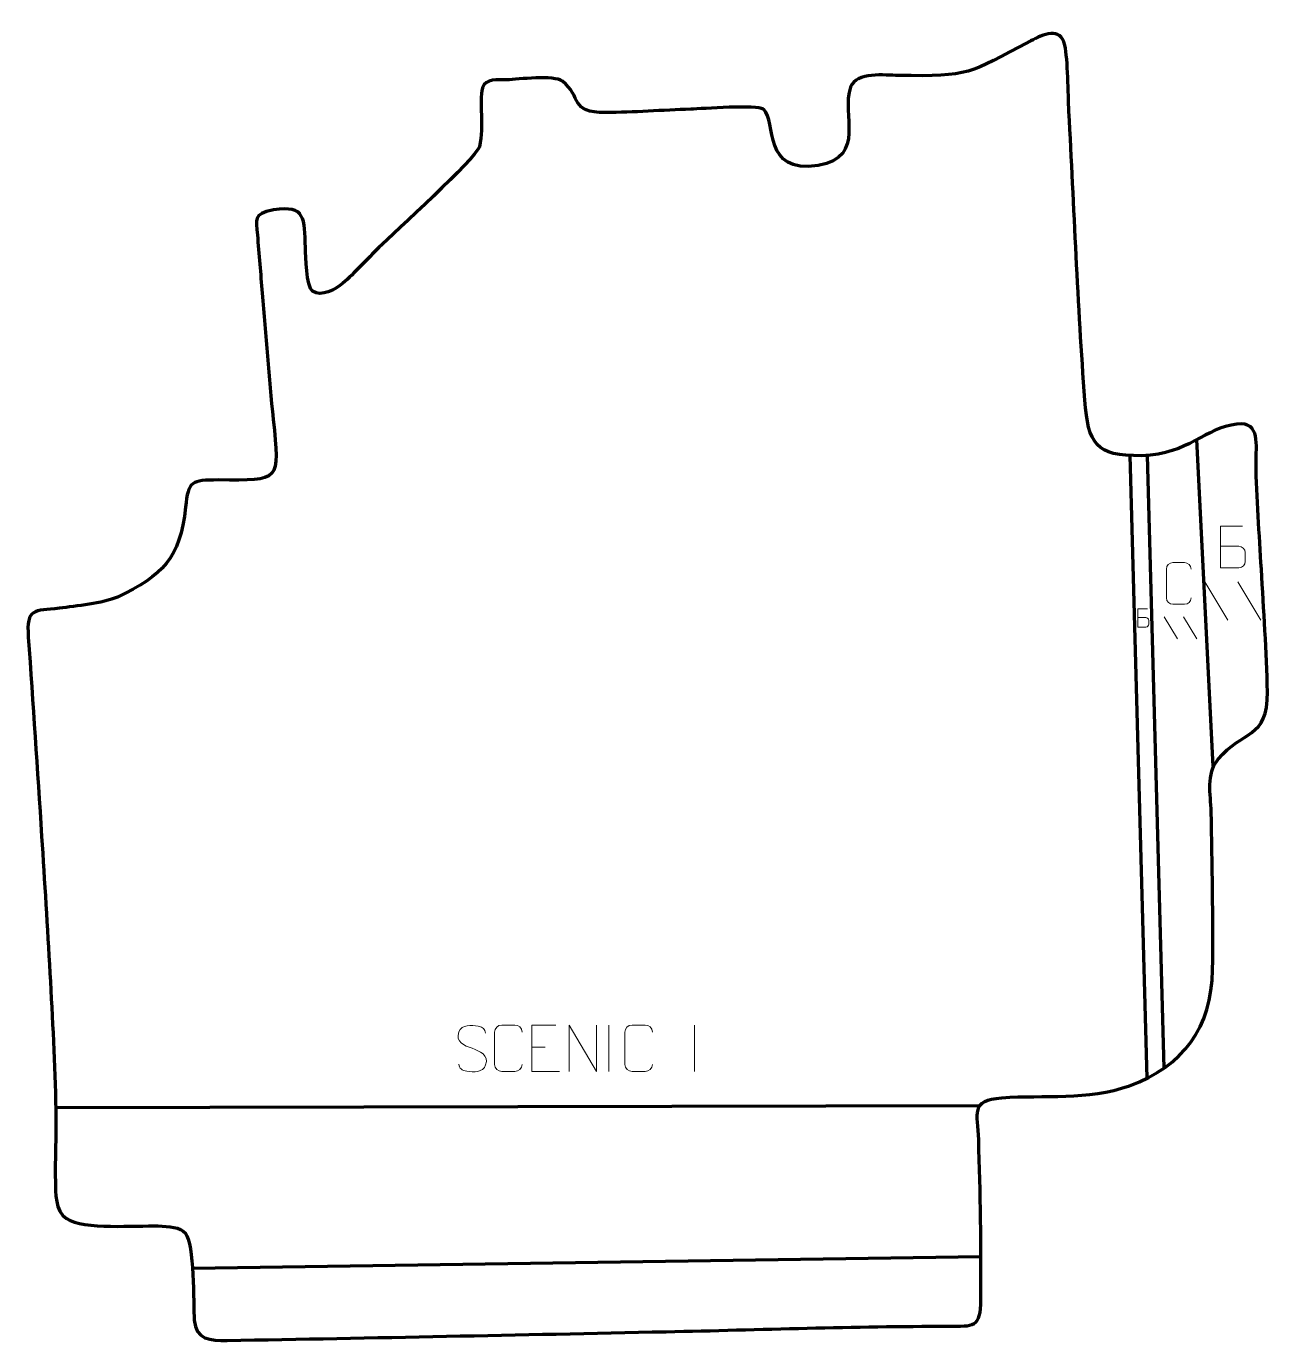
# Model space of a CAD drawing. Header units: millimetres. Extents: x 889 to 1556, y 20 to 727.
import ezdxf

# ---------------------------------------------------------------- set-up
doc = ezdxf.new("R2010")
doc.units = ezdxf.units.MM
doc.header["$MEASUREMENT"] = 0
doc.layers.add('layer 2', color=7, linetype='Continuous')
doc.layers.add('layer 3', color=7, linetype='Continuous')

msp = doc.modelspace()

# ---------------------------------------------------------------- linework, layer by layer
at = {"layer": 'layer 2', "color": 142, "lineweight": 158}
for points in [[(1517.5813, 504.5162), (1517.5813, 504.5162), (1526.3086, 329.0957), (1526.3086, 329.0957)], [(1491.08, 161.5629), (1491.08, 161.5629), (1481.9377, 496.092), (1481.9377, 496.092)], [(1491.0199, 496.1734), (1491.0199, 496.1734), (1500.0402, 166.8626), (1500.0402, 166.8626)], [(904.5838, 145.6837), (904.5838, 145.6837), (1401.182, 146.802), (1401.182, 146.802)], [(977.9989, 59.5029), (977.9989, 59.5029), (1401.7043, 65.6365), (1401.7043, 65.6365)]]:
    msp.add_open_spline(points, degree=3, dxfattribs=at)
at = {"layer": 'layer 3', "color": 242, "lineweight": 158}
msp.add_open_spline([(937.7602, 420.0384), (962.0026, 431.7908), (971.375, 440.55), (974.2975, 468.3412), (974.2975, 468.3412), (975.7977, 482.6076), (977.4029, 482.8318), (991.9572, 482.9506), (991.9572, 482.9506), (1025.5873, 482.7668), (1024.9332, 481.818), (1021.4031, 515.6359), (1021.4031, 515.6359), (1019.0788, 537.9028), (1017.4173, 561.0049), (1015.506, 583.3845), (1015.506, 583.3845), (1014.6169, 593.7951), (1013.7485, 604.2064), (1012.9123, 614.6213), (1012.9123, 614.6213), (1012.2048, 623.4547), (1010.2983, 625.5608), (1021.5065, 628.0922), (1021.5065, 628.0922), (1039.3532, 630.8365), (1037.939, 623.354), (1038.7522, 607.8186), (1038.7522, 607.8186), (1038.9907, 603.2622), (1039.1338, 586.9577), (1042.6047, 584.3609), (1042.6047, 584.3609), (1047.0305, 581.0496), (1055.1988, 585.5265), (1058.8064, 588.6515), (1058.8064, 588.6515), (1064.9716, 593.992), (1072.0611, 601.901), (1078.2241, 607.8762), (1078.2241, 607.8762), (1086.4853, 615.7949), (1130.2698, 655.6577), (1132.1805, 662.0516), (1132.1805, 662.0516), (1134.8799, 673.6966), (1131.9357, 685.5316), (1133.8186, 693.7089), (1133.8186, 693.7089), (1135.843, 699.1105), (1141.8175, 697.6692), (1146.8649, 697.9536), (1146.8649, 697.9536), (1153.3893, 698.3212), (1171.9673, 700.6305), (1176.9331, 697.2539), (1176.9331, 697.2539), (1187.5681, 688.7978), (1180.3894, 680.3167), (1200.1183, 680.383), (1200.1183, 680.383), (1215.0389, 680.5031), (1230.7886, 681.6587), (1245.8501, 682.1983), (1245.8501, 682.1983), (1251.8548, 682.4938), (1281.5224, 684.61), (1284.7907, 682.2079), (1284.7907, 682.2079), (1292.3335, 675.2661), (1283.9062, 647.3523), (1314.192, 651.8955), (1314.192, 651.8955), (1340.4994, 656.7979), (1326.1984, 679.3695), (1331.6601, 693.9608), (1331.6601, 693.9608), (1334.8473, 702.4758), (1349.975, 700.4372), (1357.4312, 700.3244), (1357.4312, 700.3244), (1396.4167, 699.7472), (1394.3444, 701.0019), (1428.4972, 718.9117), (1428.4972, 718.9117), (1434.9631, 722.3025), (1444.5146, 726.7603), (1446.7753, 716.6132), (1446.7753, 716.6132), (1448.5303, 708.7356), (1448.4935, 690.3851), (1448.9908, 681.0598), (1448.9908, 681.0598), (1451.732, 629.4439), (1453.7135, 577.3655), (1457.5629, 525.8565), (1457.5629, 525.8565), (1459.4045, 502.5737), (1463.0542, 495.6484), (1488.0441, 496.0132), (1488.0441, 496.0132), (1513.7193, 496.8396), (1521.9558, 511.0876), (1539.2498, 512.9903), (1539.2498, 512.9903), (1552.2641, 514.4221), (1549.4223, 501.2485), (1549.5098, 492.0677), (1549.5098, 492.0677), (1549.7621, 473.5892), (1551.3355, 453.6109), (1552.3916, 435.0263), (1552.3916, 435.0263), (1553.625, 413.3149), (1555.1731, 390.7098), (1555.6881, 369.0341), (1555.6881, 369.0341), (1555.7982, 343.3536), (1542.1406, 348.7732), (1529.1928, 332.9574), (1529.1928, 332.9574), (1522.5543, 324.8483), (1525.2061, 314.2745), (1525.4248, 304.6633), (1525.4248, 304.6633), (1526.0608, 276.4307), (1526.4971, 247.9366), (1526.2171, 219.7025), (1526.2171, 219.7025), (1525.5745, 188.6569), (1510.6297, 168.1613), (1481.5311, 157.4386), (1481.5311, 157.4386), (1458.9169, 149.4432), (1435.9597, 152.6837), (1412.8867, 150.9564), (1412.8867, 150.9564), (1395.8947, 149.6844), (1399.9882, 142.7294), (1400.4879, 128.4298), (1400.4879, 128.4298), (1401.4339, 100.1859), (1401.8617, 70.721), (1401.7032, 42.4629), (1401.7032, 42.4629), (1401.6187, 27.3931), (1397.7076, 28.2445), (1384.1736, 28.2431), (1384.1736, 28.2431), (1333.6448, 28.238), (1283.0221, 26.3492), (1232.498, 25.2706), (1232.498, 25.2706), (1153.9073, 23.6164), (1075.2317, 21.9379), (996.6395, 20.5876), (996.6395, 20.5876), (987.6045, 20.4323), (979.8244, 20.9508), (978.9361, 31.4802), (978.9361, 31.4802), (978.5568, 40.3886), (978.963, 72.5825), (974.1991, 78.2239), (974.1991, 78.2239), (971.4079, 81.5291), (965.5336, 81.8352), (959.5716, 82.0767), (959.5716, 82.0767), (947.638, 82.4715), (919.5447, 79.9801), (910.3292, 86.0364), (910.3292, 86.0364), (904.1506, 90.0968), (904.5153, 99.7029), (904.3602, 106.2854), (904.3602, 106.2854), (904.0609, 118.9891), (904.9487, 131.5619), (904.6135, 144.5716), (904.6135, 144.5716), (903.3296, 193.1845), (899.9874, 242.865), (896.9967, 291.4673), (896.9967, 291.4673), (894.7944, 327.2018), (892.2477, 362.8245), (889.8144, 398.5342), (889.8144, 398.5342), (888.7358, 414.3635), (892.6561, 412.398), (906.5515, 414.0868), (906.5515, 414.0868), (915.3917, 415.1613), (929.8237, 416.6877), (937.7602, 420.0384)], degree=3, knots=[0, 0, 0, 0, 0.02, 0.02, 0.02, 0.02, 0.04, 0.04, 0.04, 0.04, 0.06, 0.06, 0.06, 0.06, 0.08, 0.08, 0.08, 0.08, 0.1, 0.1, 0.1, 0.1, 0.12, 0.12, 0.12, 0.12, 0.14, 0.14, 0.14, 0.14, 0.16, 0.16, 0.16, 0.16, 0.18, 0.18, 0.18, 0.18, 0.2, 0.2, 0.2, 0.2, 0.22, 0.22, 0.22, 0.22, 0.24, 0.24, 0.24, 0.24, 0.26, 0.26, 0.26, 0.26, 0.28, 0.28, 0.28, 0.28, 0.3, 0.3, 0.3, 0.3, 0.32, 0.32, 0.32, 0.32, 0.34, 0.34, 0.34, 0.34, 0.36, 0.36, 0.36, 0.36, 0.38, 0.38, 0.38, 0.38, 0.4, 0.4, 0.4, 0.4, 0.42, 0.42, 0.42, 0.42, 0.44, 0.44, 0.44, 0.44, 0.46, 0.46, 0.46, 0.46, 0.48, 0.48, 0.48, 0.48, 0.5, 0.5, 0.5, 0.5, 0.52, 0.52, 0.52, 0.52, 0.54, 0.54, 0.54, 0.54, 0.56, 0.56, 0.56, 0.56, 0.58, 0.58, 0.58, 0.58, 0.6, 0.6, 0.6, 0.6, 0.62, 0.62, 0.62, 0.62, 0.64, 0.64, 0.64, 0.64, 0.66, 0.66, 0.66, 0.66, 0.68, 0.68, 0.68, 0.68, 0.7, 0.7, 0.7, 0.7, 0.72, 0.72, 0.72, 0.72, 0.74, 0.74, 0.74, 0.74, 0.76, 0.76, 0.76, 0.76, 0.78, 0.78, 0.78, 0.78, 0.8, 0.8, 0.8, 0.8, 0.82, 0.82, 0.82, 0.82, 0.84, 0.84, 0.84, 0.84, 0.86, 0.86, 0.86, 0.86, 0.88, 0.88, 0.88, 0.88, 0.9, 0.9, 0.9, 0.9, 0.92, 0.92, 0.92, 0.92, 0.94, 0.94, 0.94, 0.94, 0.96, 0.96, 0.96, 0.96, 1, 1, 1, 1], dxfattribs=at)
at = {"layer": 'layer 3', "color": 250, "lineweight": 9}
for points, knots in [([(1530.4667, 447.371), (1533.7257, 447.3714), (1536.985, 447.3714), (1540.2447, 447.371), (1540.2447, 447.371), (1542.0141, 447.3555), (1543.737, 445.8005), (1543.737, 443.9647), (1543.737, 443.9647), (1543.7366, 442.9539), (1543.7366, 440.2226), (1543.737, 439.2115), (1543.737, 439.2115), (1543.7528, 437.5474), (1542.3715, 435.7436), (1540.2922, 435.7588), (1540.2922, 435.7588), (1537.0322, 435.7591), (1533.7725, 435.7591), (1530.5131, 435.7588), (1530.5131, 435.7588), (1530.5131, 443.2092), (1530.5131, 450.6593), (1530.5131, 458.1091), (1530.5131, 458.1091), (1532.6392, 458.1091), (1540.1109, 458.1091), (1542.2373, 458.1091)], [0, 0, 0, 0, 0.125, 0.125, 0.125, 0.125, 0.25, 0.25, 0.25, 0.25, 0.375, 0.375, 0.375, 0.375, 0.5, 0.5, 0.5, 0.5, 0.625, 0.625, 0.625, 0.625, 0.75, 0.75, 0.75, 0.75, 1, 1, 1, 1]), ([(1514.6464, 419.599), (1514.5212, 417.518), (1513.019, 416.1928), (1511.0953, 416.1831), (1511.0953, 416.1831), (1509.0067, 416.1834), (1506.9181, 416.1834), (1504.8298, 416.1831), (1504.8298, 416.1831), (1503.1056, 416.0887), (1501.3392, 417.7766), (1501.3492, 419.5834), (1501.3492, 419.5834), (1501.3496, 424.7516), (1501.3496, 429.9193), (1501.3492, 435.0867), (1501.3492, 435.0867), (1501.353, 437.0018), (1502.9175, 438.5417), (1504.8454, 438.5296), (1504.8454, 438.5296), (1506.9284, 438.5296), (1509.0119, 438.5296), (1511.0953, 438.5296), (1511.0953, 438.5296), (1512.8388, 438.5614), (1514.6225, 437.2255), (1514.6464, 435.0421)], [0, 0, 0, 0, 0.125, 0.125, 0.125, 0.125, 0.25, 0.25, 0.25, 0.25, 0.375, 0.375, 0.375, 0.375, 0.5, 0.5, 0.5, 0.5, 0.625, 0.625, 0.625, 0.625, 0.75, 0.75, 0.75, 0.75, 1, 1, 1, 1]), ([(1486.027, 409.0264), (1487.4615, 409.0266), (1488.8962, 409.0266), (1490.3311, 409.0264), (1490.3311, 409.0264), (1491.1099, 409.0196), (1491.8683, 408.3351), (1491.8683, 407.527), (1491.8683, 407.527), (1491.8681, 407.0821), (1491.8681, 405.8798), (1491.8683, 405.4348), (1491.8683, 405.4348), (1491.8753, 404.7023), (1491.2673, 403.9083), (1490.352, 403.9149), (1490.352, 403.9149), (1488.917, 403.9151), (1487.4821, 403.9151), (1486.0474, 403.9149), (1486.0474, 403.9149), (1486.0474, 407.1945), (1486.0474, 410.4739), (1486.0474, 413.7531), (1486.0474, 413.7531), (1486.9833, 413.7531), (1490.2722, 413.7531), (1491.2082, 413.7531)], [0, 0, 0, 0, 0.125, 0.125, 0.125, 0.125, 0.25, 0.25, 0.25, 0.25, 0.375, 0.375, 0.375, 0.375, 0.5, 0.5, 0.5, 0.5, 0.625, 0.625, 0.625, 0.625, 0.75, 0.75, 0.75, 0.75, 1, 1, 1, 1]), ([(1128.348, 177.566), (1124.0997, 179.0364), (1119.1916, 180.8322), (1121.1967, 186.3525), (1121.1967, 186.3525), (1122.7002, 190.4924), (1127.9138, 190.1039), (1131.5174, 189.5028), (1131.5174, 189.5028), (1134.378, 189.0256), (1135.2427, 187.8124), (1135.5533, 185.7283)], [0, 0, 0, 0, 0.25, 0.25, 0.25, 0.25, 0.5, 0.5, 0.5, 0.5, 1, 1, 1, 1]), ([(1155.1936, 168.9288), (1155.0538, 166.6054), (1153.3766, 165.1258), (1151.2289, 165.115), (1151.2289, 165.115), (1148.897, 165.1154), (1146.5651, 165.1154), (1144.2336, 165.115), (1144.2336, 165.115), (1142.3086, 165.0096), (1140.3365, 166.8941), (1140.3477, 168.9114), (1140.3477, 168.9114), (1140.3481, 174.6815), (1140.3481, 180.4512), (1140.3477, 186.2205), (1140.3477, 186.2205), (1140.3519, 188.3586), (1142.0986, 190.0778), (1144.251, 190.0643), (1144.251, 190.0643), (1146.5767, 190.0643), (1148.9028, 190.0643), (1151.2289, 190.0643), (1151.2289, 190.0643), (1153.1755, 190.0998), (1155.1669, 188.6083), (1155.1936, 186.1707)], [0, 0, 0, 0, 0.125, 0.125, 0.125, 0.125, 0.25, 0.25, 0.25, 0.25, 0.375, 0.375, 0.375, 0.375, 0.5, 0.5, 0.5, 0.5, 0.625, 0.625, 0.625, 0.625, 0.75, 0.75, 0.75, 0.75, 1, 1, 1, 1]), ([(1173.2116, 190.0646), (1173.2116, 190.0646), (1160.3377, 190.0646), (1160.3377, 190.0646), (1160.3377, 190.0646), (1160.3377, 190.0646), (1160.3377, 165.111), (1160.3377, 165.111), (1160.3377, 165.111), (1160.3377, 165.111), (1175.2035, 165.111), (1175.2035, 165.111)], [0, 0, 0, 0, 0.25, 0.25, 0.25, 0.25, 0.5, 0.5, 0.5, 0.5, 1, 1, 1, 1]), ([(1180.4432, 165.1111), (1180.4432, 165.1111), (1180.4432, 190.0646), (1180.4432, 190.0646), (1180.4432, 190.0646), (1180.4432, 190.0646), (1195.098, 165.1111), (1195.098, 165.1111), (1195.098, 165.1111), (1195.098, 165.1111), (1195.098, 190.0646), (1195.098, 190.0646)], [0, 0, 0, 0, 0.25, 0.25, 0.25, 0.25, 0.5, 0.5, 0.5, 0.5, 1, 1, 1, 1]), ([(1225.1936, 168.9288), (1225.0538, 166.6054), (1223.3766, 165.1258), (1221.2289, 165.115), (1221.2289, 165.115), (1218.897, 165.1154), (1216.5651, 165.1154), (1214.2336, 165.115), (1214.2336, 165.115), (1212.3086, 165.0096), (1210.3365, 166.8941), (1210.3477, 168.9114), (1210.3477, 168.9114), (1210.3481, 174.6815), (1210.3481, 180.4512), (1210.3477, 186.2205), (1210.3477, 186.2205), (1210.3519, 188.3586), (1212.0986, 190.0778), (1214.251, 190.0643), (1214.251, 190.0643), (1216.5767, 190.0643), (1218.9028, 190.0643), (1221.2289, 190.0643), (1221.2289, 190.0643), (1223.1755, 190.0998), (1225.1669, 188.6083), (1225.1936, 186.1707)], [0, 0, 0, 0, 0.125, 0.125, 0.125, 0.125, 0.25, 0.25, 0.25, 0.25, 0.375, 0.375, 0.375, 0.375, 0.5, 0.5, 0.5, 0.5, 0.625, 0.625, 0.625, 0.625, 0.75, 0.75, 0.75, 0.75, 1, 1, 1, 1]), ([(1128.348, 177.5659), (1132.3666, 175.9192), (1137.3961, 174.0309), (1135.5621, 168.6706), (1135.5621, 168.6706), (1134.1023, 164.4042), (1129.1915, 164.6609), (1125.4654, 165.2156), (1125.4654, 165.2156), (1122.7154, 165.6254), (1121.4945, 166.8389), (1121.1165, 168.9511)], [0, 0, 0, 0, 0.25, 0.25, 0.25, 0.25, 0.5, 0.5, 0.5, 0.5, 1, 1, 1, 1])]:
    msp.add_open_spline(points, degree=3, knots=knots, dxfattribs=at)
for points in [[(1522.0345, 428.1992), (1522.0345, 428.1992), (1534.3988, 407.6549), (1534.3988, 407.6549)], [(1539.7644, 428.1992), (1539.7644, 428.1992), (1552.1287, 407.6549), (1552.1287, 407.6549)], [(1500.1803, 409.4976), (1500.1803, 409.4976), (1507.3486, 397.5868), (1507.3486, 397.5868)], [(1510.4594, 409.4976), (1510.4594, 409.4976), (1517.6277, 397.5869), (1517.6277, 397.5869)], [(1201.7706, 190.0749), (1201.7706, 190.0749), (1201.7706, 165.1008), (1201.7706, 165.1008)], [(1247.7706, 190.0749), (1247.7706, 190.0749), (1247.7706, 165.1008), (1247.7706, 165.1008)], [(1160.3377, 178.1849), (1160.3377, 178.1849), (1167.5058, 178.1849), (1167.5058, 178.1849)]]:
    msp.add_open_spline(points, degree=3, dxfattribs=at)

doc.saveas('drawing.dxf')
